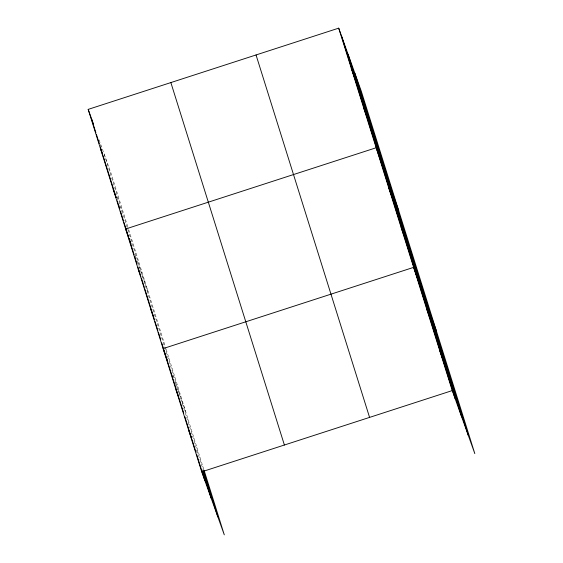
<?xml version="1.0" encoding="UTF-8"?>
<svg xmlns="http://www.w3.org/2000/svg" width="563" height="563" viewBox="0 0 563 563"><rect width="100%" height="100%" fill="white"/><g stroke="black" fill="none" stroke-linecap="round" stroke-linejoin="round"><path stroke-width="0.42" stroke-dasharray="2.81 2.11" d="M99.109 139.884L110.756 172.412L128.448 228.888M135.134 255.454L136 257.875M137.154 261.105L148.224 292.014M172.602 375.064L174.044 379.096M175.199 382.319L185.691 411.623M128.709 229.718L165.916 348.497M166.176 349.327L203.806 469.465M104.31 154.403L203.137 469.901M100.531 144.987L101.051 146.647M116.921 197.317L117.702 199.809M119.525 205.622L121.341 211.435M196.234 450.506L197.282 453.862"/><path stroke-width="0.84" d="M204.073 470.302L224.292 534.85L201.723 471.822L88.187 109.384L338.708 28.15L361.277 91.178L474.813 453.616L452.244 390.588L338.708 28.15M201.723 471.822L452.244 390.588M351.199 68.017L354.226 76.477M363.684 107.885L366.717 116.344M398.745 210.78L376.175 147.752L125.655 228.986L128.688 237.452L124.001 222.498M388.667 187.627L391.693 196.086M401.152 227.494L404.185 235.953M436.205 330.382L413.643 267.362L163.122 348.596L167.619 361.15M426.508 308.44L429.541 316.899M439.379 349.51L442.405 357.969M88.187 109.384L90.946 117.076M93.268 123.571L91.22 117.843L95.9 132.798M100.678 149.251L103.43 156.943M113.17 189.119L116.196 197.578L103.705 157.71M131.031 243.997L128.976 238.269L134.149 254.891M138.146 268.861L140.898 276.546M150.631 308.728L153.389 316.42M175.987 389.673L178.745 397.365M188.858 430.744L191.61 438.436M354.831 73.169L468.36 435.607M348.187 54.618L461.723 417.056M341.741 36.609L455.27 399.047M256.038 54.956L369.574 417.394M170.863 82.578L284.392 445.016M203.398 470.738L217.846 516.841M202.532 470.626L211.202 498.29M96.421 134.458L99.285 143.593M100.327 146.915L102.149 152.728M117.238 200.907L119.581 208.38M120.623 211.702L123.48 220.837M134.67 256.552L137.013 264.026M138.055 267.348L139.87 273.168M141.433 278.15L144.297 287.285M144.818 288.946L153.403 316.357M153.664 317.187L154.445 319.678M154.966 321.339L157.823 330.474M158.344 332.135L160.687 339.616M161.729 342.937L165.888 356.224M166.148 357.055L172.454 377.175M172.982 378.85L178.76 397.295M179.02 398.132L183.742 413.221M184.798 416.571L191.624 438.366M191.884 439.21L195.565 450.942M196.614 454.299L204.756 480.281"/></g></svg>
